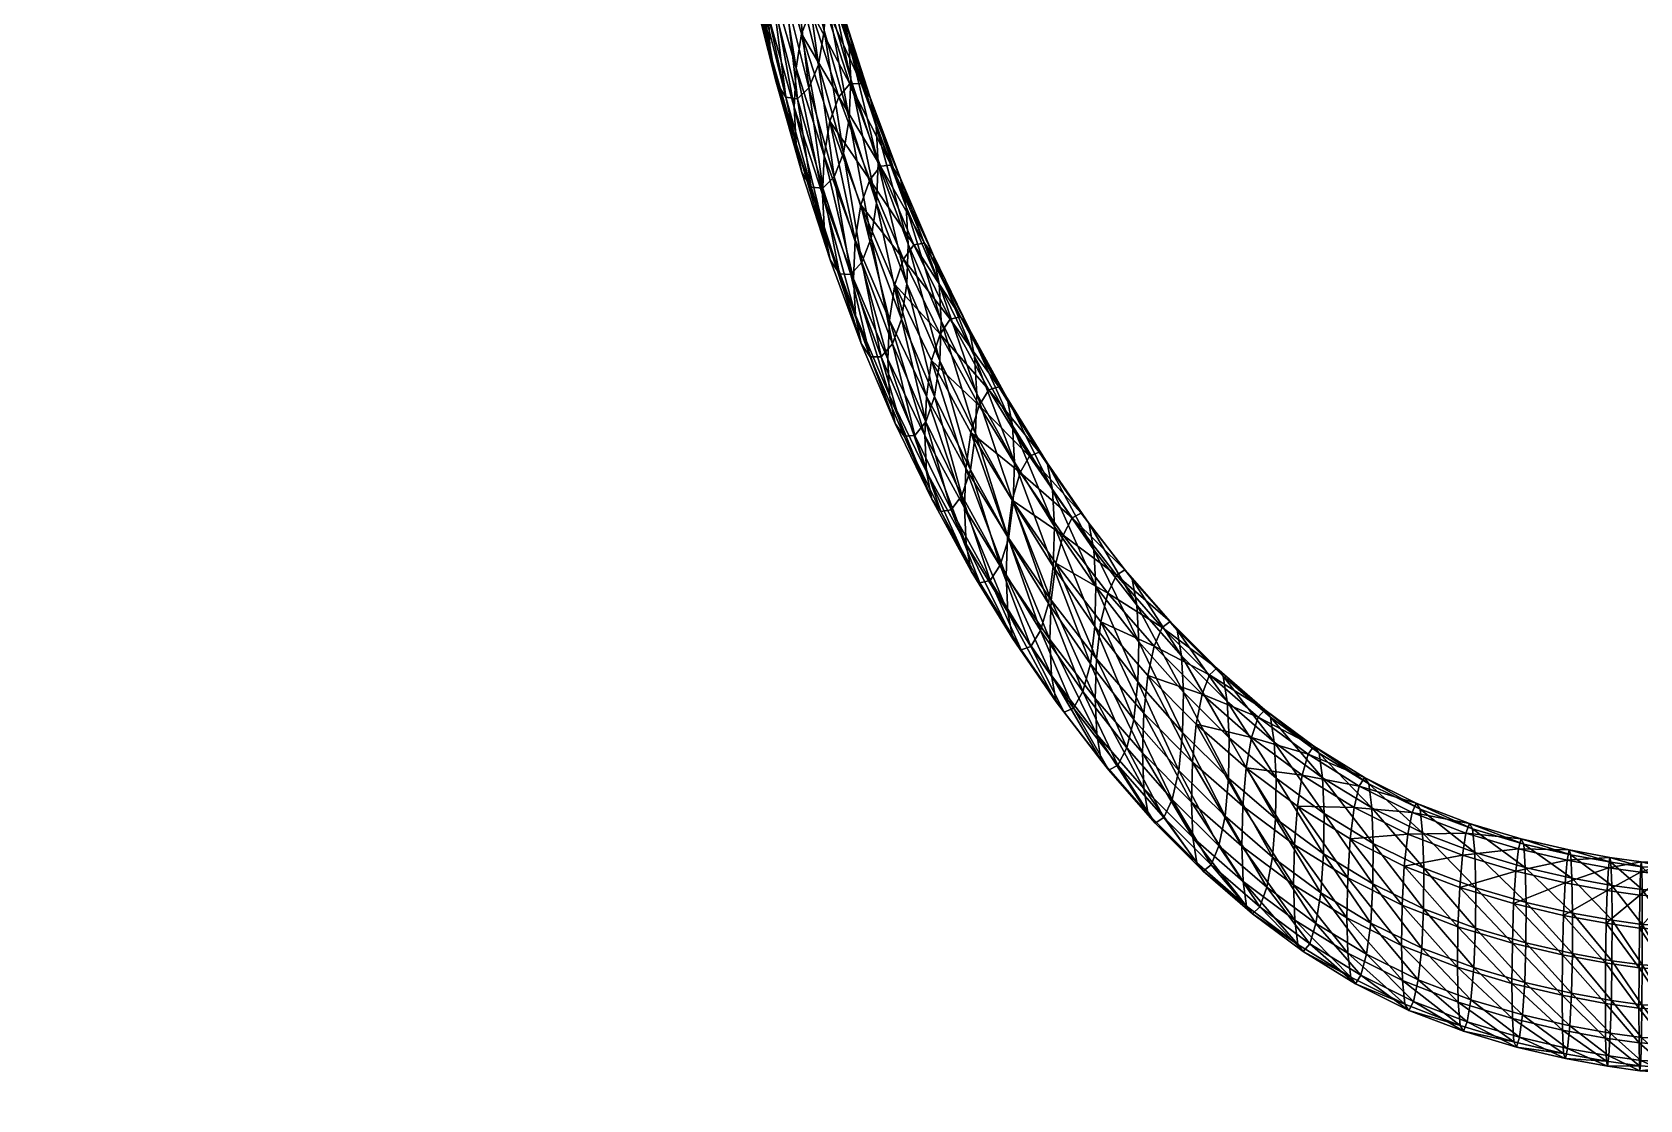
# Model space of a CAD drawing. Header units: centimetres. Extents: x -1318 to 1318, y -967 to 967.
# Drawn here: x 275.4 to 309.31, y 67.11 to 89.63 of the extents above; entities that cross this region are included whole.
import ezdxf

# ---------------------------------------------------------------- set-up
doc = ezdxf.new("R2010")
doc.units = ezdxf.units.CM
doc.layers.add('Object015', color=7, linetype='Continuous', true_color=0xd59ae5)
doc.layers.add('wood', color=7, linetype='Continuous', true_color=0x8d073a)

msp = doc.modelspace()

# ---------------------------------------------------------------- meshes
at = {"layer": 'Object015', "color": 191, "true_color": 0xb89be5}
mesh = msp.add_polyface(dxfattribs=at)
corners = [(291.62, 91.593, -186.273), (292.105, 89.667, -184.404), (291.986, 88.943, -186.119), (291.5, 90.876, -187.989), (291.658, 92.416, -184.206), (292.141, 90.492, -182.338), (292.625, 89.429, -178.461), (292.098, 91.283, -180.266), (291.974, 91.903, -178.532), (292.502, 90.043, -176.726), (291.615, 93.208, -182.135), (292.669, 88.639, -180.533), (290.599, 90.557, -187.934), (290.476, 91.176, -186.2), (290.021, 93.223, -188.139), (290.931, 89.971, -182.246), (290.971, 90.785, -180.178), (290.475, 92.769, -182.058), (290.435, 91.957, -184.126), (291.514, 88.869, -178.362), (291.632, 89.593, -176.647), (291.091, 91.503, -178.462), (291.094, 88.579, -186.055), (290.972, 89.192, -184.321), (291.296, 90.402, -189.012), (290.848, 92.41, -190.944), (291.054, 92.875, -189.92), (291.051, 90.182, -189.342), (290.6, 92.202, -191.276), (290.352, 92.261, -190.918), (290.805, 90.229, -188.981), (290.145, 92.598, -189.871), (291.785, 88.458, -187.139), (291.772, 92.214, -177.481), (292.303, 90.344, -175.673), (291.531, 92.238, -177.117), (292.065, 90.354, -175.307), (291.829, 90.096, -175.63), (291.291, 91.994, -177.443)]
mesh.append_faces([[corners[k] for k in face] for face in [(0, 1, 2), (2, 3, 0), (4, 5, 1), (1, 0, 4), (6, 7, 8), (8, 9, 6), (10, 7, 5), (11, 5, 7), (7, 6, 11), (12, 13, 14), (15, 16, 17), (17, 18, 15), (19, 20, 21), (21, 16, 19), (13, 12, 22), (23, 15, 18), (18, 13, 23), (24, 25, 26), (26, 3, 24), (27, 28, 25), (25, 24, 27), (29, 30, 12), (12, 31, 29), (28, 27, 30), (30, 29, 28), (32, 24, 3), (22, 12, 30), (33, 34, 9), (9, 8, 33), (35, 36, 34), (34, 33, 35), (37, 38, 21), (21, 20, 37), (36, 35, 38), (38, 37, 36)]], dxfattribs={"vtx2": -1, "color": 191})
mesh = msp.add_polyface(dxfattribs=at)
corners = [(292.105, 89.667, -184.404), (292.634, 87.81, -182.598), (292.517, 87.078, -184.312), (291.986, 88.943, -186.119), (292.141, 90.492, -182.338), (292.669, 88.639, -180.533), (293.202, 87.649, -176.723), (292.625, 89.429, -178.461), (292.502, 90.043, -176.726), (293.081, 88.256, -174.987), (293.247, 86.859, -178.795), (291.475, 88.052, -180.43), (291.514, 88.869, -178.362), (290.971, 90.785, -180.178), (290.931, 89.971, -182.246), (291.094, 88.579, -186.055), (290.972, 89.192, -184.321), (290.476, 91.176, -186.2), (291.636, 86.668, -184.24), (291.516, 87.275, -182.505), (291.632, 89.593, -176.647), (292.11, 87.023, -176.613), (292.226, 87.755, -174.899), (291.5, 90.876, -187.989), (291.785, 88.458, -187.139), (292.319, 86.582, -185.331), (291.542, 88.226, -187.467), (291.051, 90.182, -189.342), (291.296, 90.402, -189.012), (290.805, 90.229, -188.981), (291.298, 88.261, -187.105), (293.716, 86.547, -173.319), (292.885, 88.546, -173.933), (292.303, 90.344, -175.673), (293.524, 86.824, -172.263), (292.651, 88.542, -173.563), (292.065, 90.354, -175.307), (293.295, 86.805, -171.891), (292.419, 88.27, -173.884), (291.829, 90.096, -175.63)]
mesh.append_faces([[corners[k] for k in face] for face in [(0, 1, 2), (2, 3, 0), (4, 5, 1), (1, 0, 4), (6, 7, 8), (8, 9, 6), (10, 5, 7), (7, 6, 10), (11, 12, 13), (13, 14, 11), (15, 16, 17), (16, 15, 18), (19, 11, 14), (14, 16, 19), (20, 12, 21), (21, 22, 20), (23, 3, 24), (25, 24, 3), (26, 27, 28), (28, 24, 26), (29, 30, 15), (27, 26, 30), (30, 29, 27), (18, 15, 30), (31, 9, 32), (33, 32, 9), (9, 8, 33), (34, 32, 35), (36, 35, 32), (32, 33, 36), (37, 35, 38), (38, 39, 20), (20, 22, 38), (35, 36, 39), (39, 38, 35)]], dxfattribs={"vtx2": -1, "color": 191})
mesh = msp.add_polyface(dxfattribs=at)
corners = [(292.634, 87.81, -182.598), (293.213, 86.027, -180.86), (293.099, 85.288, -182.573), (292.517, 87.078, -184.312), (292.669, 88.639, -180.533), (293.247, 86.859, -178.795), (293.836, 85.946, -175.056), (293.202, 87.649, -176.723), (293.081, 88.256, -174.987), (293.716, 86.547, -173.319), (293.88, 85.158, -177.129), (291.636, 86.668, -184.24), (291.516, 87.275, -182.505), (290.972, 89.192, -184.321), (292.231, 84.828, -182.492), (292.112, 85.429, -180.755), (291.475, 88.052, -180.43), (292.072, 86.204, -178.681), (292.226, 87.755, -174.899), (292.11, 87.023, -176.613), (292.765, 85.252, -174.935), (292.879, 85.991, -173.222), (292.728, 84.431, -177.001), (291.514, 88.869, -178.362), (291.986, 88.943, -186.119), (292.319, 86.582, -185.331), (292.078, 86.338, -185.656), (291.542, 88.226, -187.467), (291.785, 88.458, -187.139), (292.904, 84.78, -183.589), (292.667, 84.522, -183.912), (291.837, 86.361, -185.292), (291.298, 88.261, -187.105), (292.885, 88.546, -173.933), (293.524, 86.824, -172.263), (292.651, 88.542, -173.563), (293.295, 86.805, -171.891), (293.068, 86.519, -172.209), (292.419, 88.27, -173.884), (294.413, 84.918, -171.726), (294.225, 85.182, -170.667), (294.002, 85.148, -170.293)]
mesh.append_faces([[corners[k] for k in face] for face in [(0, 1, 2), (2, 3, 0), (4, 5, 1), (1, 0, 4), (6, 7, 8), (8, 9, 6), (10, 5, 7), (7, 6, 10), (11, 12, 13), (12, 11, 14), (14, 15, 12), (16, 12, 15), (15, 17, 16), (18, 19, 20), (20, 21, 18), (19, 17, 22), (23, 16, 17), (17, 19, 23), (24, 3, 25), (26, 27, 28), (28, 25, 26), (29, 25, 3), (30, 26, 25), (14, 11, 31), (32, 31, 11), (27, 26, 31), (31, 32, 27), (33, 34, 9), (35, 36, 34), (37, 38, 18), (18, 21, 37), (38, 37, 36), (39, 9, 34), (40, 34, 36), (41, 36, 37)]], dxfattribs={"vtx2": -1, "color": 191})
mesh = msp.add_polyface(dxfattribs=at)
corners = [(325.217, 83.539, -175.537), (325.912, 85.158, -177.129), (325.944, 84.322, -179.193), (325.956, 85.946, -175.056), (325.261, 84.324, -173.464), (325.378, 84.918, -171.726), (326.076, 86.547, -173.319), (324.626, 83.372, -170.211), (326.579, 86.027, -180.86), (326.693, 85.288, -182.573), (326.055, 83.575, -180.904), (326.545, 86.86, -178.795), (326.589, 87.649, -176.723), (326.711, 88.256, -174.987), (327.123, 88.639, -180.533), (326.195, 84.307, -171.619), (326.306, 83.559, -173.33), (327.026, 85.252, -174.935), (326.913, 85.991, -173.222), (294.225, 85.182, -170.667), (294.983, 83.624, -169.149), (295.166, 83.372, -170.211), (325.567, 85.182, -170.667), (326.268, 86.824, -172.263), (324.809, 83.624, -169.149), (325.79, 85.148, -170.293), (326.497, 86.805, -171.891), (325.025, 83.574, -168.772), (326.724, 86.519, -172.209), (326.011, 84.846, -170.608), (325.24, 83.257, -169.085), (326.888, 84.78, -183.589), (326.246, 83.055, -181.919), (327.125, 84.522, -183.912), (326.907, 88.546, -173.933)]
mesh.append_faces([[corners[k] for k in face] for face in [(0, 1, 2), (3, 4, 5), (5, 6, 3), (1, 0, 4), (4, 3, 1), (7, 5, 4), (2, 8, 9), (9, 10, 2), (1, 11, 8), (8, 2, 1), (12, 3, 6), (6, 13, 12), (11, 1, 3), (3, 12, 11), (14, 11, 12), (15, 16, 17), (17, 18, 15), (19, 20, 21), (22, 23, 6), (6, 5, 22), (24, 22, 5), (25, 26, 23), (23, 22, 25), (27, 25, 22), (22, 24, 27), (28, 29, 15), (15, 18, 28), (26, 25, 29), (29, 28, 26), (30, 29, 25), (10, 9, 31), (32, 31, 33), (23, 34, 13), (13, 6, 23), (34, 23, 26)]], dxfattribs={"vtx2": -1, "color": 191})
mesh = msp.add_polyface(dxfattribs=at)
corners = [(293.213, 86.027, -180.86), (293.848, 84.322, -179.193), (293.737, 83.575, -180.904), (293.099, 85.288, -182.573), (293.247, 86.859, -178.795), (293.88, 85.158, -177.129), (294.544, 82.7, -177.601), (294.531, 84.324, -173.464), (293.836, 85.946, -175.056), (293.716, 86.547, -173.319), (294.413, 84.918, -171.726), (294.575, 83.539, -175.537), (292.112, 85.429, -180.755), (292.231, 84.828, -182.492), (292.885, 83.064, -180.815), (292.768, 83.658, -179.077), (292.072, 86.204, -178.681), (292.728, 84.431, -177.001), (292.765, 85.252, -174.935), (292.11, 87.023, -176.613), (293.486, 83.559, -173.33), (293.597, 84.307, -171.619), (292.879, 85.991, -173.222), (293.45, 82.736, -175.397), (293.546, 83.055, -181.919), (292.904, 84.78, -183.589), (293.313, 82.783, -182.239), (292.667, 84.522, -183.912), (292.517, 87.078, -184.312), (292.319, 86.582, -185.331), (292.43, 84.532, -183.546), (291.837, 86.361, -185.292), (292.078, 86.338, -185.656), (293.524, 86.824, -172.263), (294.225, 85.182, -170.667), (293.295, 86.805, -171.891), (294.002, 85.148, -170.293), (295.166, 83.372, -170.211), (294.766, 83.574, -168.772), (294.983, 83.624, -169.149), (293.781, 84.846, -170.608), (293.068, 86.519, -172.209), (294.551, 83.257, -169.085)]
mesh.append_faces([[corners[k] for k in face] for face in [(0, 1, 2), (2, 3, 0), (4, 5, 1), (1, 0, 4), (6, 1, 5), (7, 8, 9), (9, 10, 7), (11, 5, 8), (8, 7, 11), (12, 13, 14), (14, 15, 12), (16, 12, 15), (15, 17, 16), (17, 18, 19), (20, 21, 22), (22, 18, 20), (18, 17, 23), (24, 25, 3), (26, 27, 25), (28, 3, 25), (29, 25, 27), (14, 13, 30), (31, 30, 13), (32, 27, 30), (30, 31, 32), (33, 34, 10), (35, 36, 34), (37, 10, 34), (36, 38, 39), (39, 34, 36), (40, 41, 22), (22, 21, 40), (42, 40, 21), (41, 40, 36), (38, 36, 40)]], dxfattribs={"vtx2": -1, "color": 191})
mesh = msp.add_polyface(dxfattribs=at)
corners = [(293.848, 84.322, -179.193), (294.544, 82.7, -177.601), (294.437, 81.945, -179.311), (293.737, 83.575, -180.904), (293.88, 85.158, -177.129), (294.575, 83.539, -175.537), (293.45, 82.736, -175.397), (293.486, 83.559, -173.33), (292.765, 85.252, -174.935), (294.266, 81.949, -171.804), (294.373, 82.704, -170.094), (293.597, 84.307, -171.619), (294.231, 81.123, -173.869), (293.603, 81.379, -179.212), (293.489, 81.965, -177.472), (292.768, 83.658, -179.077), (292.885, 83.064, -180.815), (294.38, 79.777, -177.686), (294.269, 80.355, -175.946), (292.728, 84.431, -177.001), (295.064, 79.596, -172.424), (293.099, 85.288, -182.573), (293.546, 83.055, -181.919), (292.904, 84.78, -183.589), (293.313, 82.783, -182.239), (292.43, 84.532, -183.546), (293.08, 82.779, -181.87), (292.667, 84.522, -183.912), (294.25, 81.413, -180.323), (295.01, 79.855, -178.805), (294.023, 81.126, -180.641), (294.789, 79.552, -179.121), (293.794, 81.107, -180.269), (294.551, 83.257, -169.085), (293.781, 84.846, -170.608), (294.766, 83.574, -168.772)]
mesh.append_faces([[corners[k] for k in face] for face in [(0, 1, 2), (2, 3, 0), (4, 5, 1), (6, 7, 8), (9, 10, 11), (11, 7, 9), (12, 9, 7), (7, 6, 12), (13, 14, 15), (15, 16, 13), (17, 18, 14), (14, 13, 17), (14, 6, 19), (19, 15, 14), (18, 12, 6), (6, 14, 18), (9, 12, 20), (21, 3, 22), (23, 22, 24), (25, 26, 16), (27, 24, 26), (26, 25, 27), (28, 22, 3), (3, 2, 28), (29, 28, 2), (30, 24, 22), (22, 28, 30), (31, 30, 28), (26, 32, 13), (13, 16, 26), (24, 30, 32), (32, 26, 24), (17, 13, 32), (11, 10, 33), (34, 33, 35)]], dxfattribs={"vtx2": -1, "color": 191})
mesh = msp.add_polyface(dxfattribs=at)
corners = [(295.325, 82.004, -174.024), (296.123, 80.557, -172.592), (296.095, 79.714, -174.655), (295.296, 81.163, -176.087), (294.544, 82.7, -177.601), (295.192, 80.401, -177.796), (294.437, 81.945, -179.311), (294.575, 83.539, -175.537), (295.281, 82.786, -171.95), (294.531, 84.324, -173.464), (294.413, 84.918, -171.726), (295.166, 83.372, -170.211), (296.92, 79.976, -169.171), (296.079, 81.336, -170.518), (295.968, 81.913, -168.777), (296.812, 80.545, -167.428), (294.373, 82.704, -170.094), (294.266, 81.949, -171.804), (295.098, 80.425, -170.358), (295.201, 81.188, -168.65), (295.064, 79.596, -172.424), (295.01, 79.855, -178.805), (295.791, 82.152, -167.713), (296.641, 80.77, -166.362), (294.983, 83.624, -169.149), (295.581, 82.087, -167.333), (296.44, 80.689, -165.98), (294.766, 83.574, -168.772), (296.241, 80.34, -166.287), (295.374, 81.753, -167.644), (294.551, 83.257, -169.085)]
mesh.append_faces([[corners[k] for k in face] for face in [(0, 1, 2), (2, 3, 0), (4, 3, 5), (5, 6, 4), (7, 0, 3), (3, 4, 7), (8, 9, 10), (10, 11, 8), (0, 7, 9), (9, 8, 0), (12, 13, 14), (14, 15, 12), (13, 8, 11), (11, 14, 13), (1, 0, 8), (8, 13, 1), (16, 17, 18), (18, 19, 16), (20, 18, 17), (6, 5, 21), (22, 23, 15), (15, 14, 22), (24, 22, 14), (14, 11, 24), (25, 26, 23), (23, 22, 25), (27, 25, 22), (22, 24, 27), (28, 29, 19), (26, 25, 29), (29, 28, 26), (29, 30, 16), (16, 19, 29), (25, 27, 30), (30, 29, 25)]], dxfattribs={"vtx2": -1, "color": 191})
mesh = msp.add_polyface(dxfattribs=at)
corners = [(296.842, 77.579, -175.014), (295.995, 78.944, -176.362), (296.095, 79.714, -174.655), (295.296, 81.163, -176.087), (295.192, 80.401, -177.796), (296.938, 78.356, -173.308), (296.123, 80.557, -172.592), (296.963, 79.201, -171.245), (296.079, 81.336, -170.518), (295.101, 78.831, -174.5), (295.21, 78.261, -176.243), (296.085, 76.836, -174.884), (295.981, 77.398, -173.14), (295.064, 79.596, -172.424), (295.945, 78.16, -171.063), (294.269, 80.355, -175.946), (294.38, 79.777, -177.686), (294.231, 81.123, -173.869), (295.201, 81.188, -168.65), (295.098, 80.425, -170.358), (295.977, 78.991, -168.998), (296.076, 79.762, -167.291), (296.896, 77.651, -167.727), (296.866, 76.817, -169.792), (294.25, 81.413, -180.323), (295.01, 79.855, -178.805), (294.789, 79.552, -179.121), (296.673, 77.007, -176.019), (295.82, 78.386, -177.37), (296.467, 76.672, -176.329), (295.606, 78.067, -177.682), (295.39, 78.016, -177.305), (294.566, 79.518, -178.746), (293.794, 81.107, -180.269), (294.023, 81.126, -180.641), (296.241, 80.34, -166.287)]
mesh.append_faces([[corners[k] for k in face] for face in [(0, 1, 2), (3, 2, 1), (1, 4, 3), (5, 2, 6), (7, 6, 8), (9, 10, 11), (11, 12, 9), (13, 9, 12), (12, 14, 13), (15, 16, 10), (10, 9, 15), (17, 15, 9), (9, 13, 17), (18, 19, 20), (20, 21, 18), (19, 13, 14), (14, 20, 19), (21, 20, 22), (20, 14, 23), (24, 25, 26), (27, 28, 1), (29, 30, 28), (28, 25, 4), (4, 1, 28), (30, 26, 25), (25, 28, 30), (11, 10, 31), (32, 31, 10), (10, 16, 32), (26, 30, 31), (31, 32, 26), (33, 32, 16), (34, 26, 32), (32, 33, 34), (18, 21, 35)]], dxfattribs={"vtx2": -1, "color": 191})
mesh = msp.add_polyface(dxfattribs=at)
corners = [(296.095, 79.714, -174.655), (296.938, 78.356, -173.308), (296.842, 77.579, -175.014), (296.123, 80.557, -172.592), (296.963, 79.201, -171.245), (296.079, 81.336, -170.518), (296.92, 79.976, -169.171), (297.838, 77.938, -169.988), (297.815, 77.091, -172.05), (297.796, 78.711, -167.912), (296.812, 80.545, -167.428), (297.692, 79.271, -166.168), (298.705, 77.542, -166.746), (298.606, 78.094, -165.001), (298.746, 76.773, -168.822), (296.896, 77.651, -167.727), (296.991, 78.429, -166.021), (296.076, 79.762, -167.291), (296.866, 76.817, -169.792), (295.977, 78.991, -168.998), (295.995, 78.944, -176.362), (296.673, 77.007, -176.019), (299.55, 77.018, -163.929), (298.451, 78.292, -163.93), (299.405, 77.202, -162.856), (298.27, 78.18, -163.542), (296.641, 80.77, -166.362), (297.529, 79.483, -165.1), (296.44, 80.689, -165.98), (297.338, 79.386, -164.715), (297.148, 79.021, -165.019), (296.241, 80.34, -166.287), (298.091, 77.799, -163.844), (297.943, 77.195, -164.844), (299.236, 77.074, -162.466)]
mesh.append_faces([[corners[k] for k in face] for face in [(0, 1, 2), (3, 4, 1), (5, 6, 4), (4, 7, 8), (8, 1, 4), (9, 6, 10), (10, 11, 9), (12, 9, 11), (11, 13, 12), (7, 4, 6), (6, 9, 7), (14, 7, 9), (9, 12, 14), (15, 16, 17), (18, 15, 19), (20, 2, 21), (22, 13, 23), (24, 23, 25), (26, 27, 11), (11, 10, 26), (28, 29, 27), (27, 26, 28), (27, 23, 13), (13, 11, 27), (29, 25, 23), (23, 27, 29), (30, 31, 17), (17, 16, 30), (32, 30, 16), (16, 33, 32), (29, 28, 31), (31, 30, 29), (25, 29, 30), (30, 32, 25), (34, 25, 32)]], dxfattribs={"vtx2": -1, "color": 191})
mesh = msp.add_polyface(dxfattribs=at)
corners = [(296.938, 78.356, -173.308), (297.815, 77.091, -172.05), (297.725, 76.307, -173.755), (296.842, 77.579, -175.014), (298.726, 75.924, -170.884), (298.641, 75.132, -172.588), (297.838, 77.938, -169.988), (298.746, 76.773, -168.822), (297.854, 76.409, -166.548), (297.943, 77.195, -164.844), (296.991, 78.429, -166.021), (296.896, 77.651, -167.727), (297.825, 75.572, -168.612), (296.866, 76.817, -169.792), (297, 75.504, -173.614), (296.9, 76.058, -171.869), (295.981, 77.398, -173.14), (296.085, 76.836, -174.884), (297.953, 74.27, -172.437), (295.945, 78.16, -171.063), (297.858, 74.816, -170.69), (298.848, 75.268, -165.465), (298.821, 74.429, -167.529), (295.82, 78.386, -177.37), (296.673, 77.007, -176.019), (296.467, 76.672, -176.329), (295.39, 78.016, -177.305), (296.259, 76.604, -175.949), (295.606, 78.067, -177.682), (297.564, 75.722, -174.758), (298.488, 74.534, -173.588), (297.366, 75.37, -175.064), (298.301, 74.166, -173.892), (297.167, 75.286, -174.681), (299.069, 76.679, -162.765), (298.091, 77.799, -163.844)]
mesh.append_faces([[corners[k] for k in face] for face in [(0, 1, 2), (2, 3, 0), (1, 4, 5), (5, 2, 1), (6, 7, 4), (4, 1, 6), (8, 9, 10), (10, 11, 8), (12, 8, 11), (11, 13, 12), (14, 15, 16), (16, 17, 14), (15, 14, 18), (15, 13, 19), (19, 16, 15), (20, 12, 13), (13, 15, 20), (9, 8, 21), (8, 12, 22), (23, 24, 25), (26, 27, 17), (28, 25, 27), (27, 26, 28), (29, 24, 3), (3, 2, 29), (30, 29, 2), (2, 5, 30), (31, 25, 24), (24, 29, 31), (32, 31, 29), (27, 33, 14), (14, 17, 27), (25, 31, 33), (33, 27, 25), (34, 35, 9)]], dxfattribs={"vtx2": -1, "color": 191})
mesh = msp.add_polyface(dxfattribs=at)
corners = [(298.746, 76.773, -168.822), (299.684, 75.709, -167.753), (299.666, 74.858, -169.814), (298.726, 75.924, -170.884), (300.61, 75.51, -164.706), (299.644, 76.474, -165.676), (299.55, 77.018, -163.929), (300.522, 76.045, -162.957), (300.648, 74.748, -166.783), (298.705, 77.542, -166.746), (298.606, 78.094, -165.001), (301.601, 74.653, -163.838), (301.521, 75.179, -162.088), (298.931, 76.061, -163.762), (298.848, 75.268, -165.465), (299.876, 74.232, -164.482), (299.952, 75.033, -162.78), (297.943, 77.195, -164.844), (298.821, 74.429, -167.529), (297.854, 76.409, -166.548), (299.405, 77.202, -162.856), (300.389, 76.216, -161.882), (298.451, 78.292, -163.93), (299.236, 77.074, -162.466), (300.233, 76.073, -161.488), (298.27, 78.18, -163.542), (300.079, 75.663, -161.785), (299.069, 76.679, -162.765), (298.091, 77.799, -163.844), (301.399, 75.338, -161.01), (301.258, 75.18, -160.614), (301.12, 74.755, -160.908)]
mesh.append_faces([[corners[k] for k in face] for face in [(0, 1, 2), (2, 3, 0), (4, 5, 6), (6, 7, 4), (8, 1, 5), (5, 4, 8), (5, 9, 10), (10, 6, 5), (1, 0, 9), (9, 5, 1), (11, 4, 7), (7, 12, 11), (13, 14, 15), (15, 16, 13), (14, 13, 17), (18, 14, 19), (20, 21, 7), (7, 6, 20), (22, 20, 6), (23, 24, 21), (21, 20, 23), (25, 23, 20), (26, 27, 13), (13, 16, 26), (24, 23, 27), (27, 26, 24), (17, 13, 27), (28, 27, 23), (21, 29, 12), (12, 7, 21), (24, 30, 29), (29, 21, 24), (31, 26, 16), (30, 24, 26), (26, 31, 30)]], dxfattribs={"vtx2": -1, "color": 191})
mesh = msp.add_polyface(dxfattribs=at)
corners = [(300.562, 73.09, -170.545), (299.587, 74.059, -171.517), (299.666, 74.858, -169.814), (298.726, 75.924, -170.884), (298.641, 75.132, -172.588), (300.633, 73.896, -168.844), (299.684, 75.709, -167.753), (297.953, 74.27, -172.437), (297.858, 74.816, -170.69), (296.9, 76.058, -171.869), (298.852, 73.675, -169.607), (298.942, 73.138, -171.355), (299.964, 72.11, -170.374), (299.881, 72.64, -168.624), (298.821, 74.429, -167.529), (299.852, 73.391, -166.545), (297.825, 75.572, -168.612), (298.848, 75.268, -165.465), (299.876, 74.232, -164.482), (297.564, 75.722, -174.758), (298.488, 74.534, -173.588), (298.301, 74.166, -173.892), (300.43, 72.466, -171.541), (299.445, 73.447, -172.515), (300.267, 72.066, -171.839), (299.269, 73.063, -172.816), (299.091, 72.947, -172.427), (300.102, 71.933, -171.448), (298.112, 74.066, -173.506), (297.167, 75.286, -174.681), (297, 75.504, -173.614), (297.366, 75.37, -175.064)]
mesh.append_faces([[corners[k] for k in face] for face in [(0, 1, 2), (3, 2, 1), (1, 4, 3), (5, 2, 6), (7, 8, 9), (10, 11, 12), (12, 13, 10), (14, 10, 13), (13, 15, 14), (8, 7, 11), (11, 10, 8), (16, 8, 10), (10, 14, 16), (17, 14, 15), (15, 18, 17), (19, 20, 21), (22, 23, 1), (24, 25, 23), (23, 22, 24), (23, 20, 4), (4, 1, 23), (25, 21, 20), (20, 23, 25), (26, 27, 12), (12, 11, 26), (28, 26, 11), (11, 7, 28), (25, 24, 27), (27, 26, 25), (21, 25, 26), (26, 28, 21), (29, 28, 7), (7, 30, 29), (31, 21, 28), (28, 29, 31)]], dxfattribs={"vtx2": -1, "color": 191})
mesh = msp.add_polyface(dxfattribs=at)
corners = [(299.666, 74.858, -169.814), (300.633, 73.896, -168.844), (300.562, 73.09, -170.545), (299.684, 75.709, -167.753), (300.648, 74.748, -166.783), (301.624, 73.042, -167.977), (301.56, 72.229, -169.676), (301.637, 73.895, -165.916), (300.61, 75.51, -164.706), (301.601, 74.653, -163.838), (300.937, 73.305, -163.602), (301.005, 74.113, -161.901), (299.952, 75.033, -162.78), (299.876, 74.232, -164.482), (300.915, 72.462, -165.665), (299.852, 73.391, -166.545), (302.028, 72.491, -162.829), (302.009, 71.646, -164.891), (301.017, 71.192, -169.495), (300.941, 71.714, -167.744), (299.881, 72.64, -168.624), (299.964, 72.11, -170.374), (302.1, 70.387, -168.723), (302.032, 70.9, -166.971), (299.587, 74.059, -171.517), (300.43, 72.466, -171.541), (301.441, 71.592, -170.67), (301.293, 71.177, -170.966), (300.267, 72.066, -171.839), (300.102, 71.933, -171.448), (301.143, 71.029, -170.572), (302.213, 70.236, -169.802), (301.12, 74.755, -160.908), (302.19, 73.959, -160.138), (302.312, 74.397, -159.846), (301.258, 75.18, -160.614)]
mesh.append_faces([[corners[k] for k in face] for face in [(0, 1, 2), (3, 4, 1), (1, 5, 6), (6, 2, 1), (4, 7, 5), (5, 1, 4), (7, 4, 8), (8, 9, 7), (10, 11, 12), (12, 13, 10), (14, 10, 13), (13, 15, 14), (11, 10, 16), (10, 14, 17), (18, 19, 20), (20, 21, 18), (19, 18, 22), (19, 14, 15), (15, 20, 19), (23, 17, 14), (14, 19, 23), (24, 2, 25), (26, 25, 2), (2, 6, 26), (27, 28, 25), (25, 26, 27), (29, 30, 18), (18, 21, 29), (28, 27, 30), (30, 29, 28), (22, 18, 30), (31, 30, 27), (12, 11, 32), (33, 32, 11), (34, 35, 32)]], dxfattribs={"vtx2": -1, "color": 191})
mesh = msp.add_polyface(dxfattribs=at)
corners = [(302.64, 72.297, -167.215), (303.682, 71.662, -166.563), (303.634, 70.838, -168.261), (302.65, 73.15, -165.154), (303.689, 72.516, -164.502), (301.624, 73.042, -167.977), (302.584, 71.478, -168.914), (301.56, 72.229, -169.676), (301.637, 73.895, -165.916), (302.617, 73.904, -163.076), (301.601, 74.653, -163.838), (301.521, 75.179, -162.088), (302.545, 74.422, -161.324), (303.66, 73.266, -162.423), (303.596, 73.776, -160.67), (302.028, 72.491, -162.829), (302.089, 73.306, -161.129), (301.005, 74.113, -161.901), (302.009, 71.646, -164.891), (300.937, 73.305, -163.602), (303.149, 71.793, -162.165), (303.201, 72.614, -160.467), (303.132, 70.946, -164.228), (302.437, 74.569, -160.245), (303.502, 73.911, -159.589), (302.312, 74.397, -159.846), (303.394, 73.727, -159.188), (301.399, 75.338, -161.01), (301.258, 75.18, -160.614), (302.19, 73.959, -160.138), (301.12, 74.755, -160.908), (303.288, 73.277, -159.478)]
mesh.append_faces([[corners[k] for k in face] for face in [(0, 1, 2), (3, 4, 1), (1, 0, 3), (5, 0, 6), (6, 7, 5), (8, 3, 0), (0, 5, 8), (9, 10, 11), (11, 12, 9), (3, 8, 10), (10, 9, 3), (13, 9, 12), (12, 14, 13), (4, 3, 9), (9, 13, 4), (15, 16, 17), (18, 15, 19), (16, 15, 20), (20, 21, 16), (15, 18, 22), (22, 20, 15), (23, 24, 14), (14, 12, 23), (25, 26, 24), (24, 23, 25), (27, 23, 12), (12, 11, 27), (28, 25, 23), (23, 27, 28), (17, 16, 29), (30, 29, 25), (31, 29, 16), (16, 21, 31), (26, 25, 29), (29, 31, 26)]], dxfattribs={"vtx2": -1, "color": 191})
mesh = msp.add_polyface(dxfattribs=at)
corners = [(303.689, 72.516, -164.502), (304.755, 71.993, -163.963), (304.749, 71.139, -166.024), (303.682, 71.662, -166.563), (304.729, 72.739, -161.883), (303.66, 73.266, -162.423), (303.596, 73.776, -160.67), (304.675, 73.242, -160.129), (305.827, 72.325, -161.458), (305.782, 72.823, -159.703), (306.895, 72.012, -161.135), (305.848, 71.583, -163.538), (306.911, 71.272, -163.216), (303.201, 72.614, -160.467), (303.149, 71.793, -162.165), (304.298, 71.215, -161.616), (304.342, 72.041, -159.919), (303.502, 73.911, -159.589), (304.596, 73.368, -159.046), (303.394, 73.727, -159.188), (304.505, 73.173, -158.643), (304.416, 72.712, -158.931), (303.288, 73.277, -159.478), (305.717, 72.941, -158.618), (305.643, 72.737, -158.214), (306.86, 72.505, -159.379), (306.81, 72.617, -158.293), (305.571, 72.268, -158.5), (305.511, 71.59, -159.487), (306.695, 71.931, -158.173), (306.649, 71.248, -159.159), (306.752, 72.406, -157.888)]
mesh.append_faces([[corners[k] for k in face] for face in [(0, 1, 2), (2, 3, 0), (4, 5, 6), (6, 7, 4), (1, 0, 5), (5, 4, 1), (8, 4, 7), (7, 9, 8), (10, 8, 9), (11, 1, 4), (4, 8, 11), (12, 11, 8), (13, 14, 15), (15, 16, 13), (17, 18, 7), (7, 6, 17), (19, 20, 18), (18, 17, 19), (21, 22, 13), (13, 16, 21), (20, 19, 22), (22, 21, 20), (18, 23, 9), (9, 7, 18), (20, 24, 23), (23, 18, 20), (25, 9, 23), (26, 23, 24), (27, 21, 16), (16, 28, 27), (29, 27, 28), (28, 30, 29), (24, 20, 21), (21, 27, 24), (31, 24, 27)]], dxfattribs={"vtx2": -1, "color": 191})
mesh = msp.add_polyface(dxfattribs=at)
corners = [(308.722, 70.044, -164.887), (307.887, 70.194, -165.044), (307.889, 71.048, -162.983), (306.911, 71.272, -163.216), (306.908, 70.418, -165.277), (305.843, 70.729, -165.599), (306.883, 69.584, -166.973), (305.848, 71.583, -163.538), (305.782, 72.823, -159.703), (306.86, 72.505, -159.379), (306.895, 72.012, -161.135), (305.827, 72.325, -161.458), (308.717, 71.633, -160.744), (307.877, 71.785, -160.901), (307.852, 72.275, -159.145), (308.724, 70.897, -162.826), (307.698, 71, -158.922), (307.678, 70.165, -160.618), (308.588, 69.996, -160.457), (308.601, 70.833, -158.762), (306.649, 71.248, -159.159), (306.621, 70.415, -160.855), (308.701, 72.12, -158.987), (307.816, 72.382, -158.059), (306.81, 72.617, -158.293), (307.774, 72.167, -157.652), (308.65, 72.006, -157.493), (308.677, 72.224, -157.9), (306.752, 72.406, -157.888), (305.717, 72.941, -158.618), (305.643, 72.737, -158.214), (305.571, 72.268, -158.5), (306.695, 71.931, -158.173), (308.623, 71.522, -157.777), (307.732, 71.687, -157.937)]
mesh.append_faces([[corners[k] for k in face] for face in [(0, 1, 2), (3, 2, 1), (1, 4, 3), (5, 4, 6), (7, 3, 4), (8, 9, 10), (11, 10, 3), (12, 13, 14), (15, 2, 13), (13, 10, 9), (9, 14, 13), (2, 3, 10), (10, 13, 2), (16, 17, 18), (18, 19, 16), (20, 21, 17), (17, 16, 20), (22, 14, 23), (24, 23, 14), (14, 9, 24), (25, 26, 27), (27, 23, 25), (28, 25, 23), (23, 24, 28), (29, 24, 9), (30, 28, 24), (31, 32, 28), (33, 34, 16), (16, 19, 33), (26, 25, 34), (34, 33, 26), (34, 32, 20), (20, 16, 34), (25, 28, 32), (32, 34, 25)]], dxfattribs={"vtx2": -1, "color": 191})
mesh = msp.add_polyface(dxfattribs=at)
corners = [(304.709, 70.31, -167.721), (303.634, 70.838, -168.261), (303.682, 71.662, -166.563), (302.584, 71.478, -168.914), (302.64, 72.297, -167.215), (302.1, 70.387, -168.723), (302.032, 70.9, -166.971), (300.941, 71.714, -167.744), (303.153, 70.203, -166.308), (303.212, 69.696, -168.061), (304.352, 69.125, -167.513), (304.302, 69.626, -165.759), (303.132, 70.946, -164.228), (304.285, 70.366, -163.678), (302.009, 71.646, -164.891), (303.149, 71.793, -162.165), (304.298, 71.215, -161.616), (302.479, 70.829, -169.906), (301.441, 71.592, -170.67), (301.56, 72.229, -169.676), (302.347, 70.399, -170.199), (301.293, 71.177, -170.966), (304.632, 69.642, -168.709), (303.542, 70.179, -169.251), (304.535, 69.186, -168.998), (303.427, 69.735, -169.542), (303.31, 69.557, -169.142), (304.436, 68.996, -168.596), (302.213, 70.236, -169.802), (301.143, 71.029, -170.572)]
mesh.append_faces([[corners[k] for k in face] for face in [(0, 1, 2), (1, 3, 4), (5, 6, 7), (8, 9, 10), (10, 11, 8), (12, 8, 11), (11, 13, 12), (6, 5, 9), (9, 8, 6), (14, 6, 8), (8, 12, 14), (15, 12, 13), (13, 16, 15), (17, 18, 19), (19, 3, 17), (20, 21, 18), (18, 17, 20), (22, 23, 1), (1, 0, 22), (24, 25, 23), (23, 22, 24), (23, 17, 3), (3, 1, 23), (25, 20, 17), (17, 23, 25), (26, 27, 10), (10, 9, 26), (28, 26, 9), (9, 5, 28), (25, 24, 27), (27, 26, 25), (20, 25, 26), (26, 28, 20), (29, 28, 5), (21, 20, 28)]], dxfattribs={"vtx2": -1, "color": 191})
mesh = msp.add_polyface(dxfattribs=at)
corners = [(307.889, 71.048, -162.983), (308.724, 70.897, -162.826), (308.722, 70.044, -164.887), (307.852, 72.275, -159.145), (308.701, 72.12, -158.987), (308.717, 71.633, -160.744), (307.877, 71.785, -160.901), (309.36, 70.807, -162.731), (309.359, 69.954, -164.792), (309.896, 70.776, -162.7), (309.896, 69.924, -164.761), (309.356, 71.542, -160.649), (309.349, 72.027, -158.892), (309.896, 71.511, -160.618), (309.896, 71.996, -158.861), (310.432, 70.807, -162.731), (309.293, 69.895, -160.361), (309.3, 70.732, -158.666), (308.601, 70.833, -158.762), (308.588, 69.996, -160.457), (309.896, 69.861, -160.329), (309.896, 70.699, -158.634), (307.816, 72.382, -158.059), (308.677, 72.224, -157.9), (309.337, 72.13, -157.805), (308.65, 72.006, -157.493), (309.324, 71.909, -157.398), (309.896, 72.098, -157.773), (309.896, 71.877, -157.366), (309.311, 71.423, -157.681), (308.623, 71.522, -157.777), (309.896, 71.391, -157.649)]
mesh.append_faces([[corners[k] for k in face] for face in [(0, 1, 2), (3, 4, 5), (6, 5, 1), (1, 7, 8), (8, 2, 1), (7, 9, 10), (11, 5, 4), (4, 12, 11), (13, 11, 12), (12, 14, 13), (7, 1, 5), (5, 11, 7), (9, 7, 11), (11, 13, 9), (15, 9, 13), (16, 17, 18), (18, 19, 16), (20, 21, 17), (22, 23, 4), (23, 24, 12), (12, 4, 23), (25, 26, 24), (24, 23, 25), (24, 27, 14), (14, 12, 24), (26, 28, 27), (27, 24, 26), (29, 30, 18), (18, 17, 29), (31, 29, 17), (17, 21, 31), (26, 25, 30), (30, 29, 26), (28, 26, 29), (29, 31, 28)]], dxfattribs={"vtx2": -1, "color": 191})
mesh = msp.add_polyface(dxfattribs=at)
corners = [(303.682, 71.662, -166.563), (304.749, 71.139, -166.024), (304.709, 70.31, -167.721), (305.843, 70.729, -165.599), (305.811, 69.897, -167.296), (304.755, 71.993, -163.963), (305.848, 71.583, -163.538), (306.883, 69.584, -166.973), (306.908, 70.418, -165.277), (305.475, 70.76, -161.184), (305.511, 71.59, -159.487), (304.342, 72.041, -159.919), (304.298, 71.215, -161.616), (305.464, 69.91, -163.245), (304.285, 70.366, -163.678), (306.621, 70.415, -160.855), (306.649, 71.248, -159.159), (306.612, 69.564, -162.917), (305.519, 68.676, -167.082), (305.478, 69.171, -165.327), (304.302, 69.626, -165.759), (304.352, 69.125, -167.513), (306.655, 68.335, -166.754), (306.624, 68.827, -164.998), (305.748, 69.221, -168.283), (304.632, 69.642, -168.709), (306.834, 68.902, -167.959), (305.668, 68.755, -168.57), (304.535, 69.186, -168.998), (306.772, 68.429, -168.245), (304.436, 68.996, -168.596), (305.588, 68.556, -168.166), (306.709, 68.221, -167.84)]
mesh.append_faces([[corners[k] for k in face] for face in [(0, 1, 2), (1, 3, 4), (4, 2, 1), (5, 6, 3), (3, 1, 5), (7, 4, 3), (8, 3, 6), (9, 10, 11), (11, 12, 9), (13, 9, 12), (12, 14, 13), (15, 16, 10), (10, 9, 15), (17, 15, 9), (9, 13, 17), (18, 19, 20), (20, 21, 18), (22, 23, 19), (19, 18, 22), (19, 13, 14), (14, 20, 19), (23, 17, 13), (13, 19, 23), (24, 25, 2), (2, 4, 24), (26, 24, 4), (27, 28, 25), (25, 24, 27), (29, 27, 24), (30, 31, 18), (18, 21, 30), (28, 27, 31), (31, 30, 28), (22, 18, 31), (32, 31, 27)]], dxfattribs={"vtx2": -1, "color": 191})
mesh = msp.add_polyface(dxfattribs=at)
corners = [(307.887, 70.194, -165.044), (308.722, 70.044, -164.887), (308.71, 69.207, -166.582), (309.359, 69.954, -164.792), (309.353, 69.116, -166.488), (309.896, 69.924, -164.761), (309.896, 69.085, -166.456), (309.36, 70.807, -162.731), (309.291, 69.042, -162.422), (309.293, 69.895, -160.361), (308.588, 69.996, -160.457), (308.584, 69.144, -162.519), (309.3, 70.732, -158.666), (309.896, 69.861, -160.329), (309.896, 69.008, -162.39), (309.301, 67.823, -166.262), (309.294, 68.308, -164.504), (308.589, 68.409, -164.6), (308.604, 67.922, -166.357), (309.896, 67.789, -166.23), (309.896, 68.274, -164.472), (309.342, 68.425, -167.472), (308.687, 68.518, -167.567), (309.896, 68.394, -167.441), (309.328, 67.94, -167.756), (308.658, 68.035, -167.851), (309.896, 67.908, -167.724), (308.629, 67.817, -167.444), (309.313, 67.72, -167.349), (309.896, 67.687, -167.317)]
mesh.append_faces([[corners[k] for k in face] for face in [(0, 1, 2), (1, 3, 4), (4, 2, 1), (3, 5, 6), (6, 4, 3), (5, 3, 7), (8, 9, 10), (10, 11, 8), (12, 9, 13), (14, 13, 9), (9, 8, 14), (15, 16, 17), (17, 18, 15), (19, 20, 16), (16, 15, 19), (16, 8, 11), (11, 17, 16), (20, 14, 8), (8, 16, 20), (21, 22, 2), (2, 4, 21), (23, 21, 4), (4, 6, 23), (24, 25, 22), (22, 21, 24), (26, 24, 21), (21, 23, 26), (27, 28, 15), (15, 18, 27), (25, 24, 28), (28, 27, 25), (28, 29, 19), (19, 15, 28), (24, 26, 29), (29, 28, 24)]], dxfattribs={"vtx2": -1, "color": 191})
mesh = msp.add_polyface(dxfattribs=at)
corners = [(308.71, 69.207, -166.582), (307.868, 69.358, -166.74), (307.887, 70.194, -165.044), (306.908, 70.418, -165.277), (306.883, 69.584, -166.973), (307.68, 68.577, -164.761), (307.703, 68.089, -166.517), (308.604, 67.922, -166.357), (308.589, 68.409, -164.6), (307.672, 69.313, -162.679), (308.584, 69.144, -162.519), (306.624, 68.827, -164.998), (306.655, 68.335, -166.754), (306.612, 69.564, -162.917), (307.678, 70.165, -160.618), (308.588, 69.996, -160.457), (306.621, 70.415, -160.855), (305.811, 69.897, -167.296), (306.834, 68.902, -167.959), (305.748, 69.221, -168.283), (306.772, 68.429, -168.245), (308.687, 68.518, -167.567), (307.832, 68.672, -167.725), (308.658, 68.035, -167.851), (307.787, 68.194, -168.009), (307.741, 67.98, -167.604), (308.629, 67.817, -167.444), (306.709, 68.221, -167.84), (305.588, 68.556, -168.166), (305.668, 68.755, -168.57)]
mesh.append_faces([[corners[k] for k in face] for face in [(0, 1, 2), (3, 2, 1), (1, 4, 3), (5, 6, 7), (7, 8, 5), (9, 5, 8), (8, 10, 9), (11, 12, 6), (6, 5, 11), (13, 11, 5), (5, 9, 13), (14, 9, 10), (10, 15, 14), (16, 13, 9), (9, 14, 16), (17, 4, 18), (19, 18, 20), (21, 22, 1), (1, 0, 21), (23, 24, 22), (22, 21, 23), (22, 18, 4), (4, 1, 22), (24, 20, 18), (18, 22, 24), (25, 26, 7), (7, 6, 25), (27, 25, 6), (6, 12, 27), (24, 23, 26), (26, 25, 24), (20, 24, 25), (25, 27, 20), (28, 27, 12), (29, 20, 27)]], dxfattribs={"vtx2": -1, "color": 191})
at = {"layer": 'wood', "color": 191, "true_color": 0xb89be5}
mesh = msp.add_polyface(dxfattribs=at)
corners = [(-531.333, -11.269, -416.179), (-531.333, 129.196, -416.179), (-531.333, 129.196, -364.509), (-531.333, -11.269, -364.509), (-531.733, -11.669, -364.509), (-531.733, -11.269, -364.109), (-531.733, 129.196, -416.579), (-531.733, 129.596, -364.509), (-531.733, -11.669, -416.179), (-495.369, 138.236, -416.179), (-354.904, 138.236, -416.179), (-354.904, 138.236, -364.509), (-495.369, 138.236, -364.509), (-354.904, 138.636, -416.579), (-495.369, 138.636, -416.579), (-495.369, 185.868, -416.579), (-495.769, 138.636, -416.179), (-354.503, 138.636, -416.179), (-495.769, 138.636, -364.509), (-495.369, 138.636, -364.109), (-354.904, 138.636, -364.109), (-354.503, 138.636, -364.509), (-525.269, -829.856, -416.179), (-525.269, -829.856, -364.509), (-525.269, -877.088, -364.509), (-525.269, -877.088, -416.179), (-525.669, -829.456, -416.179), (-525.669, -829.856, -416.579), (-525.669, -829.456, -364.509), (-525.669, -829.856, -364.109), (-525.669, -877.487, -416.179), (-525.669, -877.088, -416.579), (-525.669, -877.088, -364.109), (-525.669, -877.488, -364.509), (1145.615, 138.236, -364.509), (1145.215, 138.636, -364.509), (1145.215, 138.636, -416.179)]
mesh.append_faces([[corners[k] for k in face] for face in [(4, 3, 5), (14, 9, 16), (17, 10, 13), (18, 12, 19), (20, 11, 21), (26, 22, 27), (28, 29, 23), (25, 30, 31), (32, 33, 24)]], dxfattribs={"color": 191})
mesh.append_faces([[corners[k] for k in face] for face in [(0, 1, 2), (2, 3, 0), (6, 1, 0), (7, 2, 1), (5, 3, 2), (3, 4, 8), (8, 0, 3), (9, 10, 11), (11, 12, 9), (13, 14, 15), (9, 14, 13), (13, 10, 9), (10, 17, 21), (21, 11, 10), (11, 20, 19), (19, 12, 11), (12, 18, 16), (16, 9, 12), (22, 23, 24), (24, 25, 22), (28, 23, 22), (22, 26, 28), (30, 25, 24), (24, 33, 30), (27, 22, 25), (25, 31, 27), (23, 29, 32), (32, 24, 23), (34, 35, 36)]], dxfattribs={"vtx2": -1, "color": 191})

doc.saveas('drawing.dxf')
